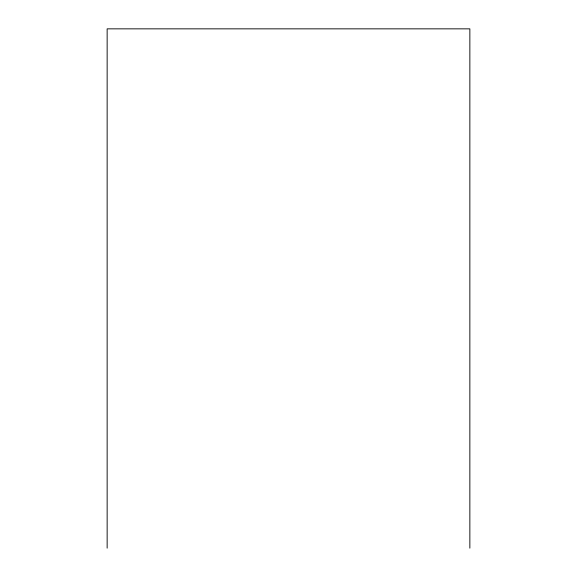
<?xml version="1.0" encoding="UTF-8"?>
<svg xmlns="http://www.w3.org/2000/svg" width="577" height="577" viewBox="0 0 577 577"><rect width="100%" height="100%" fill="white"/><g stroke="black" fill="none" stroke-linecap="round" stroke-linejoin="round"><path stroke-width="0.87" d="M469.858 548.15L469.858 28.85L107.142 28.85L107.142 548.15"/></g></svg>
